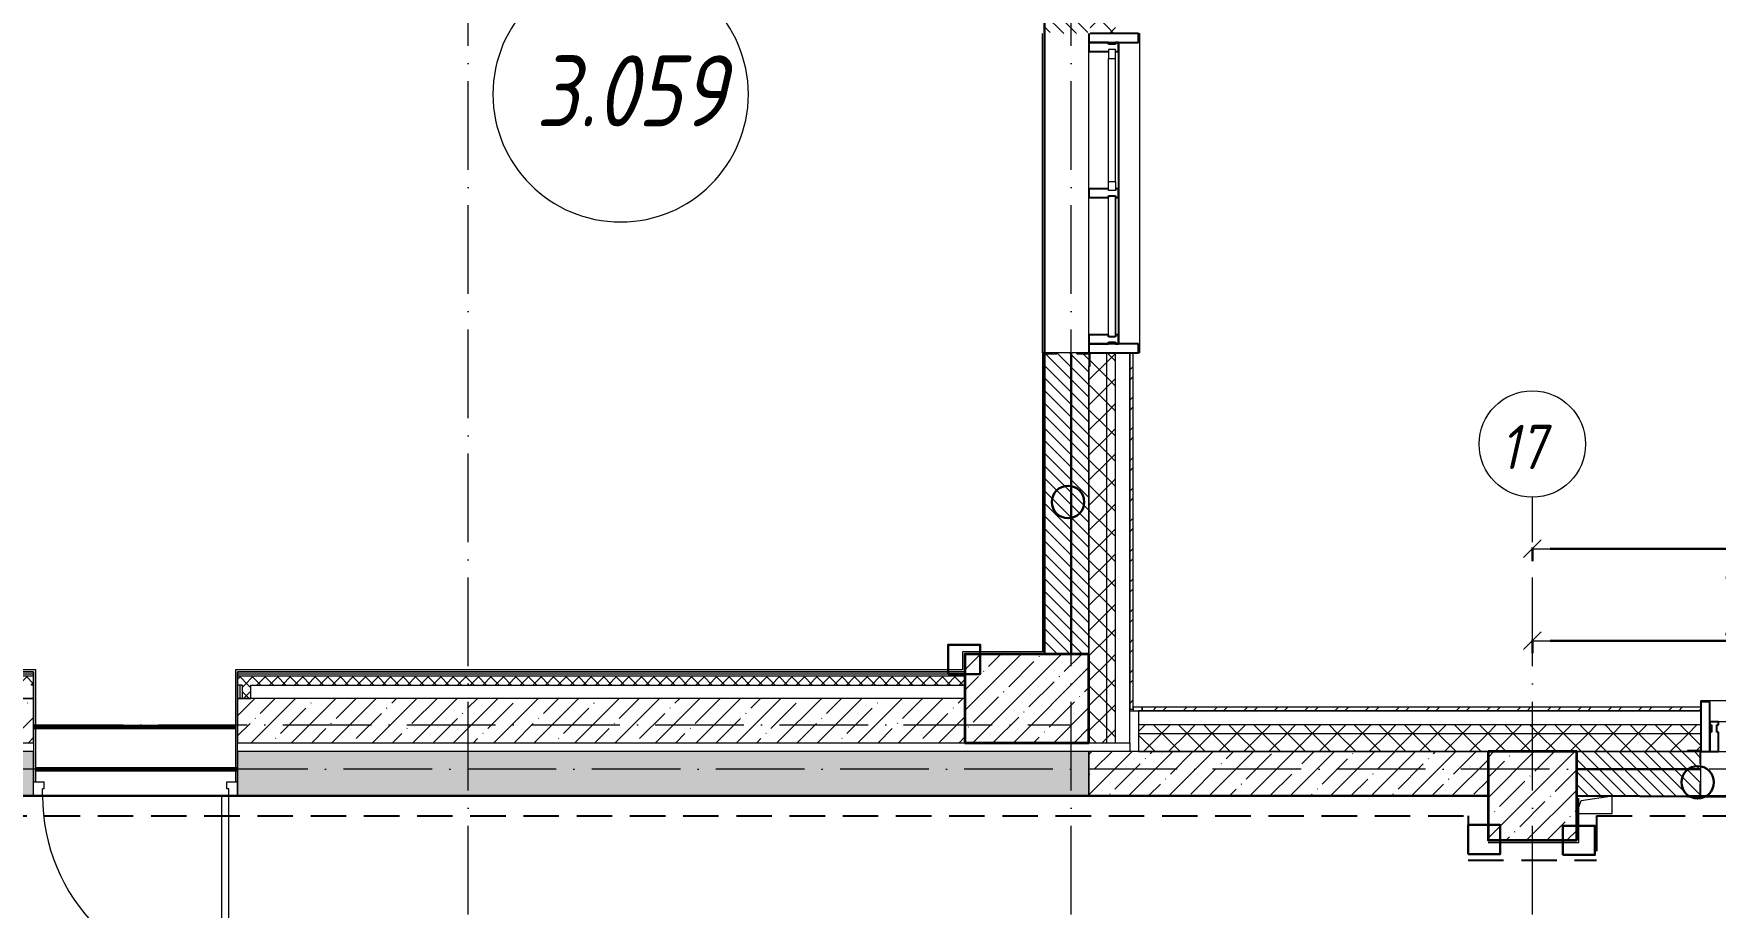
# Model space of a CAD drawing. Header units: millimetres. Extents: x -213536 to 1564669, y -45299 to 942238.
# Drawn here: x 450642 to 460124, y 435657 to 440585 of the extents above; entities that cross this region are included whole.
import ezdxf

# ---------------------------------------------------------------- set-up
doc = ezdxf.new("R2010")
doc.units = ezdxf.units.MM
for name, pattern in [('50_200_ШТРИХ_1Т_ш5_п1_п1_', [700, 500, -100, 0, -100]), ('Штрих короткий', [300, 150, -150]), ('Штриховая _2 мм - 1 мм_', [300, 200, -100])]:
    doc.linetypes.add(name, pattern=pattern)
for name, color, linetype, lineweight in [('0-1', 7, 'Continuous', 5), ('0-2', 7, 'Continuous', 9), ('2.1) ПГП окна 2.8 м', 5, 'Continuous', 30), ('3) ЖБ 4м', 3, 'Continuous', 30), ('3.1) ЖБ окна 1.2 м', 102, 'Continuous', 30), ('3.2) ЖБ двери 2.4 м -', 54, 'Continuous', 60), ('4) Метл уголки', 6, 'Continuous', 30), ('5) Швы', 2, 'Continuous', 30), ('Импосты витража', 7, 'Continuous', 9), ('Импосты витража-1', 7, 'Continuous', 25), ('Каркас_Импост', 7, 'Continuous', 13), ('Марки помещений', 7, 'Continuous', 9), ('Несущие колонны', 7, 'Continuous', 9), ('Несущие колонны-1', 7, 'Continuous', 35), ('Обобщенные модели', 7, 'Continuous', 9), ('Общие ребра', 7, 'Continuous', 9), ('Окна', 7, 'Continuous', 9), ('Оси', 7, 'Continuous', 9), ('Оси-1', 7, 'Continuous', 20), ('Оси-2', 7, '50_200_ШТРИХ_1Т_ш5_п1_п1_', 9), ('Остекление-1', 7, 'Continuous', 9), ('Открывание-1', 7, 'Continuous', 9), ('Панель', 7, 'Continuous', 13), ('Перемычка-1', 7, 'Штрих короткий', 9), ('Размеры', 7, 'Continuous', 15), ('Стены', 7, 'Continuous', 9), ('Стены-1', 7, 'Continuous', 13), ('Штриховка разреза-1', 7, 'Continuous', 9)]:
    doc.layers.add(name, color=color, linetype=linetype, lineweight=lineweight)
for name, color, linetype, lineweight, true_color in [('Каркас_Импост-2', 7, 'Continuous', 9, 0xaaaaaa), ('СТ-1_1', 7, 'Штриховая _2 мм - 1 мм_', 90, 0x888888), ('Штриховка разреза-3', 7, 'Continuous', 9, 0x0080ff)]:
    doc.layers.add(name, color=color, linetype=linetype, lineweight=lineweight, true_color=true_color)
doc.layers.get('0-2').off()
doc.styles.add('ISOCPEUR_I_1', font='isocpeui.ttf', dxfattribs={"width": 0.85, "height": 2.5})
doc.styles.add('ISOCPEUR_I_2', font='isocpeui.ttf', dxfattribs={"width": 0.85, "height": 2.3})
doc.styles.add('СПДС', font='isocpeur.ttf', dxfattribs={"width": 0.9})
doc.dimstyles.new('Размера А3', dxfattribs={"dimtxt": 200, "dimasz": 100, "dimexe": 70, "dimexo": 100, "dimgap": 20, "dimtad": 1, "dimdec": 0, "dimrnd": 10, "dimzin": 0, "dimdsep": 46, "dimtxsty": 'СПДС', "dimblk": 'ARROWHEAD_6', "dimcen": 1, "dimclrd": 256, "dimclre": 256, "dimclrt": 256, "dimazin": 0, "dimtfac": 1, "dimtdec": 0, "dimtmove": 2, "dimatfit": 3, "dimfxl": 1, "dimtolj": 1, "dimtzin": 0, "dimarcsym": 0})
pattern_1 = [(45, (0, 0), (-70.71068, 70.71068), []), (135, (0, 0), (-70.71068, -70.71068), [])]
pattern_2 = [(135, (0, 0), (-35.35534, -35.35534), [])]
pattern_3 = [(45, (0, 0), (-85.53659, 85.53659), []), (45, (57.02, 0), (-85.53659, 85.53659), [])]
pattern_4 = [(45, (0, 0), (-114.04925, 114.04925), []), (45, (114.05, 0), (-114.04925, 114.04925), [201.612, -40.322, 3.353, -36.97])]
pattern_5 = [(45, (0, 0), (-35.35534, 35.35534), []), (135, (0, 0), (-35.35534, -35.35534), [])]

# ---------------------------------------------------------------- blocks, each defined once
blk = doc.blocks.new('Ось сетки - Круг_Ø6_00__ISO-2_5_0_9K_-16731441-АИ2_03_План отделки стен 3-го этажа _Часть 2_')
at = {"layer": 'Оси-1'}
blk.add_circle((0, 0), 3, dxfattribs=at)
blk = doc.blocks.new('ARROWHEAD_6')
at = {"color": 0, "linetype": 'Continuous'}
for p, q in [((0, 0), (-1, 0)), ((-0.5, -0.5), (0.5, 0.5))]:
    blk.add_line(p, q, dxfattribs=at)
blk = doc.blocks.new('*D4744')
at = {"layer": 'Defpoints', "color": 0, "transparency": 16777216}
for p in [(459092.1, 437266.4), (462092.1, 437266.4), (462092.1, 437160.4)]:
    blk.add_point(p, dxfattribs=at)
at = {"layer": 'Размеры', "lineweight": -2, "transparency": 16777216}
for p, q in [((459092.1, 437166.4), (459092.1, 437090.4)), ((459192.1, 437160.4), (461992.1, 437160.4)), ((462092.1, 437166.4), (462092.1, 437090.4))]:
    blk.add_line(p, q, dxfattribs=at)
at = {"layer": 'Размеры', "lineweight": -2, "transparency": 16777216, "xscale": 100, "yscale": 100, "zscale": 100, "rotation": 180}
blk.add_blockref('ARROWHEAD_6', (459092.1, 437160.4), dxfattribs=at)
at = {"layer": 'Размеры', "lineweight": -2, "transparency": 16777216, "xscale": 100, "yscale": 100, "zscale": 100}
blk.add_blockref('ARROWHEAD_6', (462092.1, 437160.4), dxfattribs=at)
at = {"layer": 'Размеры', "transparency": 16777216, "insert": (460592.1, 437355.4), "char_height": 350, "width": 2.488, "attachment_point": 5, "style": 'СПДС'}
blk.add_mtext('\\A1;3000', dxfattribs=at)
blk = doc.blocks.new('*D4757')
at = {"layer": 'Defpoints', "color": 0, "transparency": 16777216}
for p in [(459092.1, 437785.9), (505192.1, 437679.8), (505192.1, 436700.1)]:
    blk.add_point(p, dxfattribs=at)
at = {"layer": 'Размеры', "lineweight": -2, "transparency": 16777216}
for p, q in [((459092.1, 437685.9), (459092.1, 437609.8)), ((505192.1, 436800.1), (505192.1, 437749.8)), ((459192.1, 437679.8), (505092.1, 437679.8))]:
    blk.add_line(p, q, dxfattribs=at)
at = {"layer": 'Размеры', "lineweight": -2, "transparency": 16777216, "xscale": 100, "yscale": 100, "zscale": 100, "rotation": 180}
blk.add_blockref('ARROWHEAD_6', (459092.1, 437679.8), dxfattribs=at)
at = {"layer": 'Размеры', "lineweight": -2, "transparency": 16777216, "xscale": 100, "yscale": 100, "zscale": 100}
blk.add_blockref('ARROWHEAD_6', (505192.1, 437679.8), dxfattribs=at)
at = {"layer": 'Размеры', "transparency": 16777216, "insert": (482142.1, 437874.8), "char_height": 350, "width": 2.997, "attachment_point": 5, "style": 'СПДС'}
blk.add_mtext('\\A1;46100', dxfattribs=at)
blk = doc.blocks.new('BSC_Колонна _Прямоугольная - 500х500-V119-АИ2_03_План отделки стен 3-го этажа _Часть 2_')
at = {"layer": 'Несущие колонны'}
h = blk.add_hatch(dxfattribs=at)
h.set_pattern_fill('FP_109', color=256, style=0, pattern_type=2)
h.set_pattern_definition([(45, (-28400, -11050), (-114.04925, 114.04925), []), (45, (-28285.95, -11050), (-114.04925, 114.04925), [201.613, -40.323, 3.353, -36.97])])
h.paths.add_polyline_path([(-250, -250), (250, -250), (250, 250), (-250, 250)], flags=0)
at = {"layer": 'Несущие колонны-1'}
for p, q in [((250, 250), (-250, 250)), ((-250, 250), (-250, -250)), ((250, -250), (250, 250)), ((-250, -250), (250, -250))]:
    blk.add_line(p, q, dxfattribs=at)
blk = doc.blocks.new('BSC_Колонна _Прямоугольная - 500х700-V124-АИ2_03_План отделки стен 3-го этажа _Часть 2_')
at = {"layer": 'Несущие колонны'}
h = blk.add_hatch(dxfattribs=at)
h.set_pattern_fill('FP_114', color=256, style=0, pattern_type=2)
h.set_pattern_definition([(315, (-11600, 25550), (114.04925, 114.04925), []), (315, (-11600, 25435.95), (114.04925, 114.04925), [201.613, -40.323, 3.353, -36.97])])
h.paths.add_polyline_path([(-250, 350), (-250, -350), (250, -350), (250, 350)], flags=0)
at = {"layer": 'Несущие колонны-1'}
for p, q in [((250, 350), (-250, 350)), ((-250, 350), (-250, -350)), ((250, -350), (250, 350)), ((-250, -350), (250, -350))]:
    blk.add_line(p, q, dxfattribs=at)
blk = doc.blocks.new('Проем_Дверь_Прямоугольный - 1800х2700h_оконные проемы-25805030-АИ2_03_План отделки стен 3-го этажа _Часть 2_')
at = {"layer": 'Перемычка-1'}
for p, q in [((900, 125), (-900, 125)), ((900, -125), (-900, -125))]:
    blk.add_line(p, q, dxfattribs=at)
blk = doc.blocks.new('Прямоугольный импост - Импост структурный с накладкой - 150мм-25651501-АИ2_03_План отделки стен 3-го этажа _Часть 2_')
at = {"layer": 'Импосты витража-1'}
for p, q in [((-25, 0), (-25, 17)), ((-25, 17), (25, 17)), ((-15, 0), (-25, 0)), ((-15, -40), (-15, 0)), ((25, 0), (15, 0)), ((15, 0), (15, -40)), ((25, 17), (25, 0)), ((-25, -150), (-25, -40)), ((-25, -40), (-15, -40)), ((15, -40), (25, -40)), ((25, -40), (25, -150)), ((25, -150), (-25, -150))]:
    blk.add_line(p, q, dxfattribs=at)
blk = doc.blocks.new('Прямоугольный импост - Откос НВФ_50х280 мм-25995271-АИ2_03_План отделки стен 3-го этажа _Часть 2_')
at = {"layer": 'Импосты витража-1'}
for p, q in [((-50, 130), (0, 130)), ((-50, -150), (-50, 130)), ((0, 130), (0, -144)), ((0, -150), (-50, -150))]:
    blk.add_line(p, q, dxfattribs=at)
blk = doc.blocks.new('Отлив_СКБ - Отлив витража_120_НВФ-31885687-АИ2_03_План отделки стен 3-го этажа _Часть 2_')
at = {"layer": 'Окна'}
for p, q in [((1750, -2), (50, -2)), ((0, -120), (0, -113)), ((0, -120), (1800, -120)), ((1800, -113), (1800, -120))]:
    blk.add_line(p, q, dxfattribs=at)
blk = doc.blocks.new('PNS_Панель прямоугольная2 - Нр_Стекло - 40мм-26243474-АИ2_03_План отделки стен 3-го этажа _Часть 2_')
at = {"layer": 'Каркас_Импост'}
for p, q in [((-397.5, 0), (-397.5, 40)), ((-397.5, 40), (-347.5, 40)), ((-347.5, 40), (-347.5, 0)), ((397.5, 40), (347.5, 40)), ((347.5, 40), (347.5, 0)), ((397.5, 0), (397.5, 40)), ((-347.5, 0), (-397.5, 0)), ((347.5, 0), (397.5, 0))]:
    blk.add_line(p, q, dxfattribs=at)
at = {"layer": 'Каркас_Импост-2'}
for p, q in [((-347.5, 40), (347.5, 40)), ((-347.5, 0), (347.5, 0))]:
    blk.add_line(p, q, dxfattribs=at)
blk = doc.blocks.new('Прямоугольный импост - Импост структурный с накладкой - 150мм-25647633-АИ2_03_План отделки стен 3-го этажа _Часть 2_')
at = {"layer": 'Импосты витража-1'}
for p, q in [((-25, 0), (-25, 17)), ((-25, 17), (25, 17)), ((-15, 0), (-25, 0)), ((-15, -40), (-15, 0)), ((25, 17), (25, 0)), ((-25, -150), (-25, -40)), ((-25, -40), (-15, -40)), ((25, -40), (25, -150)), ((25, -150), (-25, -150))]:
    blk.add_line(p, q, dxfattribs=at)
blk = doc.blocks.new('Прямоугольный импост - Импост структурный с накладкой - 150мм-25647642-АИ2_03_План отделки стен 3-го этажа _Часть 2_')
at = {"layer": 'Импосты витража'}
for p, q in [((27275, -100), (28050, -100)), ((27275, -267), (28050, -267))]:
    blk.add_line(p, q, dxfattribs=at)
blk = doc.blocks.new('Прямоугольный импост - Импост структурный с накладкой - 150мм-V161-АИ2_03_План отделки стен 3-го этажа _Часть 2_')
at = {"layer": 'Импосты витража-1'}
for p, q in [((-25, 0), (-25, 17)), ((-25, 17), (25, 17)), ((25, 0), (15, 0)), ((15, 0), (15, -40)), ((25, 17), (25, 0)), ((-25, -150), (-25, -40)), ((15, -40), (25, -40)), ((25, -40), (25, -150)), ((25, -150), (-25, -150))]:
    blk.add_line(p, q, dxfattribs=at)
blk = doc.blocks.new('PNS_Панель прямоугольная1 - Нр_Стекло - 40мм-25259299-АИ2_03_План отделки стен 3-го этажа _Часть 2_')
at = {"layer": 'Остекление-1'}
for p, q in [((-387.5, 40), (387.5, 40)), ((-397.5, 0), (397.5, 0)), ((387.5, 0), (-387.5, 0))]:
    blk.add_line(p, q, dxfattribs=at)
blk = doc.blocks.new('Прямоугольный импост - Импост структурный с накладкой - 150мм-25647644-АИ2_03_План отделки стен 3-го этажа _Часть 2_')
at = {"layer": 'Импосты витража-1'}
for p, q in [((-25, 0), (-25, 17)), ((-25, 17), (25, 17)), ((-15, 0), (-25, 0)), ((-15, -40), (-15, 0)), ((25, 0), (15, 0)), ((15, 0), (15, -40)), ((25, 17), (25, 0)), ((-25, -150), (-25, -40)), ((-25, -40), (-15, -40)), ((15, -40), (25, -40)), ((25, -40), (25, -150)), ((25, -150), (-25, -150))]:
    blk.add_line(p, q, dxfattribs=at)
blk = doc.blocks.new('Прямоугольный импост - Откос НВФ_50х280 мм-V169-АИ2_03_План отделки стен 3-го этажа _Часть 2_')
at = {"layer": 'Импосты витража-1'}
for p, q in [((-50, 130), (0, 130)), ((-50, -150), (-50, 130)), ((0, 130), (0, -144)), ((0, -150), (-50, -150))]:
    blk.add_line(p, q, dxfattribs=at)
blk = doc.blocks.new('Прямоугольный импост - Откос НВФ_50х280 мм-25993838-АИ2_03_План отделки стен 3-го этажа _Часть 2_')
at = {"layer": 'Импосты витража-1'}
for p, q in [((0, 130), (-50, 130)), ((-50, 130), (-50, -150)), ((0, -144), (0, 130)), ((-50, -150), (0, -150))]:
    blk.add_line(p, q, dxfattribs=at)
blk = doc.blocks.new('Дверь_СКБ_1Ст_Внутренняя_ШЕР - СОШ_Д-17__Дв_1150x2100h_Лаборантские_ Инструментальные_EI30-26601595-АИ2_03_План отделки стен 3-го этажа _Часть 2_')
at = {"layer": 'Каркас_Импост'}
for p, q in [((-512.5, 125), (-562.5, 125)), ((-562.5, 125), (-562.5, 45)), ((-512.5, 125), (-512.5, 85)), ((587.5, 125), (537.5, 125)), ((537.5, 125), (537.5, 85)), ((587.5, 125), (587.5, 45)), ((-502.5, 45), (-562.5, 45)), ((-512.5, 85), (-502.5, 85)), ((-502.5, 85), (-502.5, 45)), ((527.5, 85), (537.5, 85)), ((527.5, 85), (527.5, 45)), ((587.5, 45), (527.5, 45))]:
    blk.add_line(p, q, dxfattribs=at)
at = {"layer": 'Открывание-1'}
blk.add_arc((-512.5, 125), 1050, 360, 90, dxfattribs=at)
at = {"layer": 'Панель'}
for p, q in [((-512.5, 1175), (-472.5, 1175)), ((-512.5, 1175), (-512.5, 125)), ((-472.5, 125), (-472.5, 1175)), ((-512.5, 125), (-472.5, 125))]:
    blk.add_line(p, q, dxfattribs=at)
blk = doc.blocks.new('Фахверк_СКБ_Уголок - 250_2700-27497298-АИ2_03_План отделки стен 3-го этажа _Часть 2_')
at = {"layer": 'Обобщенные модели'}
for p, q in [((200, 181), (125, 181)), ((125, 181), (125, 106)), ((125, 106), (131, 106)), ((131, 106), (131, 175)), ((131, 175), (200, 175)), ((200, 175), (200, 181)), ((131, -6), (125, -6)), ((125, -6), (125, -81)), ((125, -81), (200, -81)), ((131, -75), (131, -6)), ((200, -75), (131, -75)), ((200, -81), (200, -75))]:
    blk.add_line(p, q, dxfattribs=at)
blk = doc.blocks.new('AR_Отверстие прямоугольное _в плите_ - AR_Отверстие прямоугольное _в плите_-V229-АИ2_03_План отделки стен 3-го этажа _Часть 2_')
at = {"layer": 'Обобщенные модели'}
for p, q in [((-88, -14), (-75, 25)), ((-75, 25), (100, 50)), ((100, -50), (100, 50)), ((-88, -50), (100, -50))]:
    blk.add_line(p, q, dxfattribs=at)
blk = doc.blocks.new('Стены 9 - Стены 4-31627981-АИ2_03_План отделки стен 3-го этажа _Часть 2_')
at = {"layer": 'Стены-1'}
for p, q in [((23850, 9731), (23800, 9731)), ((23800, 9731), (23800, 9711)), ((23800, 9711), (23850, 9711)), ((23850, 9711), (23850, 9731))]:
    blk.add_line(p, q, dxfattribs=at)
blk = doc.blocks.new('0125-Р-ОО-Ш2-АР-о_23_10_2024_rvt-1-АИ2_03_План отделки стен 3-го этажа _Часть 2_')
at = {"layer": 'Штриховка разреза-1'}
h = blk.add_hatch(dxfattribs=at)
h.set_pattern_fill('FP_81', color=256, style=0, pattern_type=2)
h.set_pattern_definition(pattern_1)
h.paths.add_polyline_path([(26000, 11350), (26000, 13550), (25906, 13550), (25906, 13475), (25900, 13475), (25900, 11350)], flags=0)
h.paths.add_polyline_path([(26000, 15350), (26000, 16550), (25906, 16550), (25906, 16475), (25900, 16475), (25900, 15425), (25906, 15425), (25906, 15350)], flags=0)
h.paths.add_polyline_path([(26000, 18350), (26000, 19550), (25900, 19550), (25900, 18425), (25906, 18425), (25906, 18350)], flags=0)
h.paths.add_polyline_path([(26000, 21350), (26000, 22550), (25906, 22550), (25906, 22475), (25900, 22475), (25900, 21425), (25906, 21425), (25906, 21350)], flags=0)
h.paths.add_polyline_path([(25900, 24350), (26000, 24350), (26000, 25550), (25906, 25550), (25906, 25475), (25900, 25475), (25900, 24850)], flags=0)
h.paths.add_polyline_path([(26000, 27350), (26000, 28550), (25900, 28550), (25900, 27425), (25906, 27425), (25906, 27350)], flags=0)
h.paths.add_polyline_path([(26000, 30350), (26000, 31550), (25906, 31550), (25906, 31475), (25900, 31475), (25900, 30425), (25906, 30425), (25906, 30350)], flags=0)
h.paths.add_polyline_path([(26000, 33350), (26000, 34550), (25900, 34550), (25900, 33425), (25906, 33425), (25906, 33350)], flags=0)
h.paths.add_polyline_path([(25906, 36350), (26000, 36350), (26000, 37550), (25906, 37550), (25906, 37475), (25900, 37475), (25900, 36425), (25906, 36425), (25906, 36356)], flags=0)
h.paths.add_polyline_path([(26000, 39350), (26000, 40550), (25900, 40550), (25900, 39425), (25906, 39425), (25906, 39350)], flags=0)
h.paths.add_polyline_path([(26000, 42350), (26000, 43600), (25906, 43600), (25906, 43525), (25900, 43525), (25900, 42425), (25906, 42425), (25906, 42350)], flags=0)
h.paths.add_polyline_path([(26000, 45400), (26000, 49550), (25900, 49550), (25900, 45400)], flags=0)
h = blk.add_hatch(dxfattribs=at)
h.set_pattern_fill('FP_81', color=256, style=0, pattern_type=2)
h.set_pattern_definition(pattern_1)
h.paths.add_polyline_path([(26050, 11350), (26050, 13550), (26000, 13550), (26000, 11350)], flags=0)
h.paths.add_polyline_path([(26000, 15350), (26050, 15350), (26050, 16550), (26000, 16550), (26000, 16189.5)], flags=0)
h.paths.add_polyline_path([(26050, 18350), (26050, 19550), (26000, 19550), (26000, 18350)], flags=0)
h.paths.add_polyline_path([(26050, 21350), (26050, 22550), (26000, 22550), (26000, 21350)], flags=0)
h.paths.add_polyline_path([(26000, 24350), (26050, 24350), (26050, 25550), (26000, 25550), (26000, 25430.1)], flags=0)
h.paths.add_polyline_path([(26050, 27350), (26050, 28550), (26000, 28550), (26000, 27350)], flags=0)
h.paths.add_polyline_path([(26050, 30350), (26050, 31550), (26000, 31550), (26000, 30350)], flags=0)
h.paths.add_polyline_path([(26050, 33350), (26050, 34550), (26000, 34550), (26000, 33350)], flags=0)
h.paths.add_polyline_path([(26000, 36350), (26050, 36350), (26050, 37550), (26000, 37550), (26000, 36518.8)], flags=0)
h.paths.add_polyline_path([(26050, 39350), (26050, 40550), (26000, 40550), (26000, 39350)], flags=0)
h.paths.add_polyline_path([(26050, 42350), (26050, 43600), (26000, 43600), (26000, 42350)], flags=0)
h.paths.add_polyline_path([(26000, 45400), (26050, 45400), (26050, 49550), (26000, 49550), (26000, 45759.4)], flags=0)
h = blk.add_hatch(dxfattribs=at)
h.set_pattern_fill('FP_80', color=256, style=0, pattern_type=2)
h.set_pattern_definition(pattern_3)
h.paths.add_polyline_path([(26150, 11540), (26150, 13550), (26130, 13550), (26130, 11540)], flags=0)
h.paths.add_polyline_path([(26130, 15350), (26150, 15350), (26150, 16550), (26130, 16550), (26130, 16189.5)], flags=0)
h.paths.add_polyline_path([(26150, 18350), (26150, 19550), (26130, 19550), (26130, 18350)], flags=0)
h.paths.add_polyline_path([(26150, 21350), (26150, 22550), (26130, 22550), (26130, 21350)], flags=0)
h.paths.add_polyline_path([(26150, 24350), (26150, 25550), (26130, 25550), (26130, 24350)], flags=0)
h.paths.add_polyline_path([(26150, 27350), (26150, 28550), (26130, 28550), (26130, 27350)], flags=0)
h.paths.add_polyline_path([(26150, 30350), (26150, 31550), (26130, 31550), (26130, 30350)], flags=0)
h.paths.add_polyline_path([(26130, 33350), (26150, 33350), (26150, 34550), (26130, 34550), (26130, 33746.6)], flags=0)
h.paths.add_polyline_path([(26150, 36350), (26150, 37550), (26130, 37550), (26130, 36350)], flags=0)
h.paths.add_polyline_path([(26150, 39350), (26150, 40550), (26130, 40550), (26130, 39350)], flags=0)
h.paths.add_polyline_path([(26130, 42350), (26150, 42350), (26150, 43370), (26130, 43370), (26130, 42987.2)], flags=0)
h = blk.add_hatch(dxfattribs=at)
h.set_pattern_fill('FP_1', color=256, style=0, pattern_type=2)
h.set_pattern_definition(pattern_2)
h.paths.add_polyline_path([(25765.5, 11850), (25900, 11850), (25900, 13544), (25831, 13544), (25831, 13550), (25719, 13550), (25719, 13544), (25650, 13544), (25650, 11850)], flags=0)
h.paths.add_polyline_path([(25831, 15350), (25831, 15356), (25900, 15356), (25900, 15750), (25650, 15750), (25650, 15356), (25719, 15356), (25719, 15350), (25765.5, 15350)], flags=0)
h = blk.add_hatch(dxfattribs=at)
h.set_pattern_fill('FP_2', color=256, style=0, pattern_type=2)
h.set_pattern_definition(pattern_4)
h.paths.add_polyline_path([(25200, 11350), (25200, 11600), (21100, 11600), (21100, 11350), (23901.5, 11350)], flags=0)
h.paths.add_polyline_path([(19950, 11350), (19950, 11600), (12450, 11600), (12450, 11350), (16445.6, 11350)], flags=0)
h = blk.add_hatch(dxfattribs=at)
h.set_pattern_fill('FP_80', color=256, style=0, pattern_type=2)
h.set_pattern_definition(pattern_3)
h.paths.add_polyline_path([(40665, 11530), (40665, 11550), (40150, 11550), (40150, 11530)], flags=0)
h.paths.add_polyline_path([(37150, 11530), (38350, 11530), (38350, 11550), (37150, 11550)], flags=0)
h.paths.add_polyline_path([(35350, 11530), (35350, 11550), (34150, 11550), (34150, 11530), (35085.5, 11530)], flags=0)
h.paths.add_polyline_path([(31357.5, 11530), (32350, 11530), (32350, 11550), (31150, 11550), (31150, 11530)], flags=0)
h.paths.add_polyline_path([(29350, 11530), (29350, 11550), (26200, 11550), (26200, 11530), (28561.5, 11530)], flags=0)
h = blk.add_hatch(dxfattribs=at)
h.set_pattern_fill('FP_81', color=256, style=0, pattern_type=2)
h.set_pattern_definition(pattern_1)
h.paths.add_polyline_path([(76700, 11400), (76700, 11450), (70350, 11450), (70350, 11400), (76093.1, 11400)], flags=0)
h.paths.add_polyline_path([(62113.2, 11400), (62550, 11400), (62550, 11450), (61350, 11450), (61350, 11400)], flags=0)
h.paths.add_polyline_path([(59317.3, 11400), (59550, 11400), (59550, 11450), (58350, 11450), (58350, 11400), (58385.3, 11400)], flags=0)
h.paths.add_polyline_path([(55350, 11400), (56550, 11400), (56550, 11450), (55350, 11450)], flags=0)
h.paths.add_polyline_path([(53259.3, 11400), (53550, 11400), (53550, 11450), (52350, 11450), (52350, 11400), (52793.3, 11400)], flags=0)
h.paths.add_polyline_path([(50550, 11400), (50550, 11450), (49350, 11450), (49350, 11400), (49997.3, 11400)], flags=0)
h.paths.add_polyline_path([(44550, 11400), (44550, 11450), (43350, 11450), (43350, 11400), (44405.4, 11400)], flags=0)
h.paths.add_polyline_path([(46350, 11400), (47550, 11400), (47550, 11450), (46350, 11450)], flags=0)
h.paths.add_polyline_path([(40677.4, 11400), (41550, 11400), (41550, 11450), (40150, 11450), (40150, 11400)], flags=0)
h.paths.add_polyline_path([(37881.4, 11400), (38350, 11400), (38350, 11450), (37150, 11450), (37150, 11400)], flags=0)
h.paths.add_polyline_path([(35350, 11400), (35350, 11450), (34150, 11450), (34150, 11400), (35085.5, 11400)], flags=0)
h.paths.add_polyline_path([(32289.5, 11400), (32350, 11400), (32350, 11450), (31150, 11450), (31150, 11400), (31357.5, 11400)], flags=0)
h.paths.add_polyline_path([(29350, 11400), (29350, 11450), (26180, 11450), (26180, 11400), (28561.5, 11400)], flags=0)
h = blk.add_hatch(dxfattribs=at)
h.set_pattern_fill('FP_81', color=256, style=0, pattern_type=2)
h.set_pattern_definition(pattern_1)
h.paths.add_polyline_path([(76700, 11300), (76700, 11400), (70350, 11400), (70350, 11306), (70425, 11306), (70425, 11300), (76093.1, 11300)], flags=0)
h.paths.add_polyline_path([(62475, 11300), (62475, 11306), (62550, 11306), (62550, 11400), (61350, 11400), (61350, 11306), (61425, 11306), (61425, 11300), (62200, 11300)], flags=0)
h.paths.add_polyline_path([(59317.3, 11300), (59475, 11300), (59475, 11306), (59550, 11306), (59550, 11400), (58350, 11400), (58350, 11306), (58425, 11306), (58425, 11300)], flags=0)
h.paths.add_polyline_path([(56475, 11300), (56475, 11306), (56550, 11306), (56550, 11400), (55350, 11400), (55350, 11306), (55425, 11306), (55425, 11300), (56200, 11300)], flags=0)
h.paths.add_polyline_path([(52700, 11300), (53475, 11300), (53475, 11306), (53550, 11306), (53550, 11400), (52350, 11400), (52350, 11306), (52425, 11306), (52425, 11300)], flags=0)
h.paths.add_polyline_path([(50475, 11300), (50475, 11306), (50550, 11306), (50550, 11400), (49350, 11400), (49350, 11306), (49425, 11306), (49425, 11300), (49997.3, 11300)], flags=0)
h.paths.add_polyline_path([(47201.4, 11300), (47475, 11300), (47475, 11306), (47550, 11306), (47550, 11400), (46350, 11400), (46350, 11306), (46425, 11306), (46425, 11300), (47200, 11300)], flags=0)
h.paths.add_polyline_path([(43700, 11300), (44475, 11300), (44475, 11306), (44550, 11306), (44550, 11400), (43350, 11400), (43350, 11306), (43425, 11306), (43425, 11300), (43473.4, 11300)], flags=0)
h.paths.add_polyline_path([(40677.4, 11300), (41475, 11300), (41475, 11306), (41550, 11306), (41550, 11400), (40150, 11400), (40150, 11300), (40650, 11300)], flags=0)
h.paths.add_polyline_path([(38275, 11300), (38275, 11306), (38350, 11306), (38350, 11400), (37150, 11400), (37150, 11300), (37881.4, 11300)], flags=0)
h.paths.add_polyline_path([(35275, 11300), (35275, 11306), (35350, 11306), (35350, 11400), (34150, 11400), (34150, 11306), (34225, 11306), (34225, 11300), (35085.5, 11300)], flags=0)
h.paths.add_polyline_path([(31357.5, 11300), (32275, 11300), (32275, 11306), (32350, 11306), (32350, 11400), (31150, 11400), (31150, 11300)], flags=0)
h.paths.add_polyline_path([(28650, 11300), (29275, 11300), (29275, 11306), (29350, 11306), (29350, 11400), (26180, 11400), (26180, 11300), (28561.5, 11300)], flags=0)
h = blk.add_hatch(dxfattribs=at)
h.set_pattern_fill('FP_2', color=256, style=0, pattern_type=2)
h.set_pattern_definition(pattern_4)
h.paths.add_polyline_path([(23901.5, 11050), (25900, 11050), (25900, 11300), (21100, 11300), (21100, 11050)], flags=0)
h.paths.add_polyline_path([(19950, 11050), (19950, 11300), (11950, 11300), (11950, 11050), (16445.6, 11050)], flags=0)
h.paths.add_polyline_path([(7950, 11050), (7950, 11300), (400, 11300), (400, 11050), (5261.7, 11050)], flags=0)
h = blk.add_hatch(dxfattribs=at)
h.set_pattern_fill('FP_2', color=256, style=0, pattern_type=2)
h.set_pattern_definition(pattern_4)
h.paths.add_polyline_path([(28150, 11050), (28150, 11300), (25900, 11300), (25900, 11050), (27629.5, 11050)], flags=0)
h = blk.add_hatch(dxfattribs=at)
h.set_pattern_fill('FP_1', color=256, style=0, pattern_type=2)
h.set_pattern_definition(pattern_2)
h.paths.add_polyline_path([(29344, 11050), (29344, 11119), (29350, 11119), (29350, 11231), (29344, 11231), (29344, 11300), (28650, 11300), (28650, 11050), (29275, 11050)], flags=0)
at = {"layer": 'Штриховка разреза-3'}
h = blk.add_hatch(dxfattribs=at)
h.set_pattern_fill('FP_152', color=256, style=0, pattern_type=2)
h.set_pattern_definition(pattern_5)
h.paths.add_polyline_path([(25200, 11675), (25200, 11725), (21100, 11725), (21100, 11675), (23901.5, 11675)], flags=0)
h.paths.add_polyline_path([(19750, 11675), (19950, 11675), (19950, 11725), (19750, 11725)], flags=0)
h = blk.add_hatch(dxfattribs=at)
h.set_pattern_fill('FP_152', color=256, style=0, pattern_type=2)
h.set_pattern_definition(pattern_5)
h.paths.add_polyline_path([(21175, 11600), (21175, 11675), (21125, 11675), (21125, 11600)], flags=0)
at = {"layer": 'Общие ребра'}
for p, q in [((25900, 13475), (25900, 11850)), ((25900, 11850), (25900, 13475)), ((26000, 11350), (26000, 13550)), ((26050, 11350), (26050, 13550)), ((19950, 11737.5), (19750, 11737.5)), ((19950, 11725), (19750, 11725)), ((19950, 11675), (19937.5, 11675)), ((25200, 11737.5), (21100, 11737.5)), ((25200, 11725), (21100, 11725)), ((21112.5, 11675), (21100, 11675)), ((21125, 11675), (21112.5, 11675)), ((21112.5, 11675), (21112.5, 11600)), ((21125, 11675), (21125, 11600)), ((29350, 11450), (26180, 11450)), ((29350, 11400), (26180, 11400)), ((28650, 11300), (29275, 11300)), ((29275, 11300), (28650, 11300))]:
    blk.add_line(p, q, dxfattribs=at)
at = {"layer": 'Стены'}
for p, q in [((25650, 13550), (25650, 15350)), ((26130, 11530), (26150, 11530)), ((26130, 11350), (26130, 11300)), ((31150, 11050), (29350, 11050))]:
    blk.add_line(p, q, dxfattribs=at)
at = {"layer": 'Стены-1'}
for p, q in [((25650, 13475), (25650, 11850)), ((25831, 13550), (25719, 13550)), ((26130, 13550), (25906, 13550)), ((26130, 11350), (26130, 13550)), ((26130, 13550), (26130, 11540)), ((26150, 13550), (26130, 13550)), ((26150, 11540), (26150, 13550)), ((19950, 11750), (19750, 11750)), ((19950, 11675), (19950, 11750)), ((19950, 11600), (19950, 11675)), ((25200, 11750), (21100, 11750)), ((21100, 11750), (21100, 11675)), ((21100, 11675), (21100, 11600)), ((21175, 11675), (25200, 11675)), ((21175, 11600), (21175, 11675)), ((19950, 11600), (19050, 11600)), ((19875, 11600), (19950, 11600)), ((19950, 11350), (19950, 11600)), ((25200, 11600), (21100, 11600)), ((21100, 11600), (21100, 11350)), ((21100, 11600), (21175, 11600)), ((26130, 11540), (26150, 11540)), ((29350, 11530), (26180, 11530)), ((26180, 11530), (26180, 11300)), ((29350, 11550), (26200, 11550)), ((26200, 11550), (26200, 11530)), ((26200, 11530), (29350, 11530)), ((29350, 11530), (29350, 11550)), ((29350, 11306), (29350, 11530)), ((19950, 11300), (11950, 11300)), ((12450, 11350), (19950, 11350)), ((19950, 11050), (19950, 11300)), ((21100, 11350), (25200, 11350)), ((25900, 11300), (21100, 11300)), ((21100, 11300), (21100, 11050)), ((25900, 11350), (26130, 11350)), ((25900, 11050), (25900, 11300)), ((28150, 11300), (25900, 11300)), ((25900, 11300), (25900, 11050)), ((26180, 11300), (28150, 11300)), ((29350, 11119), (29350, 11231)), ((11950, 11050), (19950, 11050)), ((21100, 11050), (25900, 11050)), ((25900, 11050), (28150, 11050)), ((28650, 11050), (29275, 11050))]:
    blk.add_line(p, q, dxfattribs=at)
at = {"layer": '0-2'}
for name, p, rotation in [('Проем_Дверь_Прямоугольный - 1800х2700h_оконные проемы-25805030-АИ2_03_План отделки стен 3-го этажа _Часть 2_', (25775, 14450), 269.9999999999999), ('Отлив_СКБ - Отлив витража_120_НВФ-31885687-АИ2_03_План отделки стен 3-го этажа _Часть 2_', (26067, 13550), 89.99999999999932), ('Прямоугольный импост - Импост структурный с накладкой - 150мм-25647642-АИ2_03_План отделки стен 3-го этажа _Часть 2_', (25800, -12800), 89.99999999999999), ('PNS_Панель прямоугольная2 - Нр_Стекло - 40мм-26243474-АИ2_03_План отделки стен 3-го этажа _Часть 2_', (26050, 14862.5), 89.99999999999753), ('Прямоугольный импост - Импост структурный с накладкой - 150мм-25647642-АИ2_03_План отделки стен 3-го этажа _Часть 2_', (25800, -13625), 89.99999999999999), ('PNS_Панель прямоугольная1 - Нр_Стекло - 40мм-25259299-АИ2_03_План отделки стен 3-го этажа _Часть 2_', (26050, 14037.5), 89.99999999999753), ('Прямоугольный импост - Откос НВФ_50х280 мм-25993838-АИ2_03_План отделки стен 3-го этажа _Часть 2_', (26050, 13550), 269.9999999999975), ('Фахверк_СКБ_Уголок - 250_2700-27497298-АИ2_03_План отделки стен 3-го этажа _Часть 2_', (25725, 13675), 269.9999999999999), ('BSC_Колонна _Прямоугольная - 500х700-V124-АИ2_03_План отделки стен 3-го этажа _Часть 2_', (25550, 11600), 89.9999999999999), ('Отлив_СКБ - Отлив витража_120_НВФ-31885687-АИ2_03_План отделки стен 3-го этажа _Часть 2_', (31150, 11467), 180), ('Фахверк_СКБ_Уголок - 250_2700-27497298-АИ2_03_План отделки стен 3-го этажа _Часть 2_', (29475, 11225), 180), ('Проем_Дверь_Прямоугольный - 1800х2700h_оконные проемы-25805030-АИ2_03_План отделки стен 3-го этажа _Часть 2_', (30250, 11175), 180), ('Дверь_СКБ_1Ст_Внутренняя_ШЕР - СОШ_Д-17__Дв_1150x2100h_Лаборантские_ Инструментальные_EI30-26601595-АИ2_03_План отделки стен 3-го этажа _Часть 2_', (20537.5, 11175), 180)]:
    blk.add_blockref(name, p, dxfattribs=dict(at, rotation=rotation))
at = {"layer": '0-2', "extrusion": (0, 0, -1), "rotation": 90.00000000000249}
for name, p in [('Прямоугольный импост - Откос НВФ_50х280 мм-V169-АИ2_03_План отделки стен 3-го этажа _Часть 2_', (-26050, 15350)), ('Прямоугольный импост - Импост структурный с накладкой - 150мм-V161-АИ2_03_План отделки стен 3-го этажа _Часть 2_', (-26050, 15275)), ('Прямоугольный импост - Импост структурный с накладкой - 150мм-25647633-АИ2_03_План отделки стен 3-го этажа _Часть 2_', (-26050, 14450)), ('Прямоугольный импост - Импост структурный с накладкой - 150мм-25647644-АИ2_03_План отделки стен 3-го этажа _Часть 2_', (-26050, 13625))]:
    blk.add_blockref(name, p, dxfattribs=at)
at = {"layer": '0-2', "extrusion": (0, 0, -1)}
for name, p in [('Прямоугольный импост - Откос НВФ_50х280 мм-25995271-АИ2_03_План отделки стен 3-го этажа _Часть 2_', (-29350, 11450)), ('Прямоугольный импост - Импост структурный с накладкой - 150мм-25651501-АИ2_03_План отделки стен 3-го этажа _Часть 2_', (-29425, 11450))]:
    blk.add_blockref(name, p, dxfattribs=at)
at = {"layer": '0-2'}
for name, p in [('Стены 9 - Стены 4-31627981-АИ2_03_План отделки стен 3-го этажа _Часть 2_', (2350, 1819)), ('BSC_Колонна _Прямоугольная - 500х500-V119-АИ2_03_План отделки стен 3-го этажа _Часть 2_', (28400, 11050)), ('AR_Отверстие прямоугольное _в плите_ - AR_Отверстие прямоугольное _в плите_-V229-АИ2_03_План отделки стен 3-го этажа _Часть 2_', (28750, 11000))]:
    blk.add_blockref(name, p, dxfattribs=at)
blk = doc.blocks.new('AI_Марка_Помещение_х1__Общий_E___ISO-2_1K_ - Номер-16210215-АИ2_03_План отделки стен 3-го этажа _Часть 2_')
at = {"layer": 'Марки помещений'}
for start, end in [(360, 180), (180, 360)]:
    blk.add_arc((0.039, 0.312), 2.4, start, end, dxfattribs=at)
blk = doc.blocks.new('3этНиз')
at = {"layer": 'СТ-1_1', "lineweight": 25}
for p, q in [((431204.1, 436173.4), (458730.1, 436173.4)), ((458730.1, 436173.4), (458730.1, 435923.4)), ((459454.1, 436173.4), (461730.1, 436173.4)), ((459454.1, 436173.4), (459454.1, 435923.4)), ((458730.1, 435923.4), (459454.1, 435923.4))]:
    blk.add_line(p, q, dxfattribs=at)
at = {"layer": 'Стены'}
for p, q in [((456330.1, 438785.4), (456330.1, 440585.4)), ((456342.1, 440585.4), (456342.1, 438785.4))]:
    blk.add_line(p, q, dxfattribs=at)
at = {"layer": 'Стены-1'}
for p, q in [((456336.1, 438785.4), (456330.1, 438785.4)), ((456330.1, 438785.4), (456330.1, 437097.4)), ((456342.1, 437085.4), (456342.1, 438710.4)), ((456330.1, 437097.4), (455880.1, 437097.4)), ((455880.1, 437097.4), (455880.1, 436997.4)), ((450654.1, 436997.4), (450454.1, 436997.4)), ((450454.1, 436985.4), (450642.1, 436985.4)), ((450642.1, 436985.4), (450642.1, 436365.4)), ((450654.1, 436365.4), (450654.1, 436997.4)), ((455880.1, 436997.4), (451780.1, 436997.4)), ((451780.1, 436997.4), (451780.1, 436365.4)), ((451792.1, 436985.4), (455892.1, 436985.4)), ((451792.1, 436365.4), (451792.1, 436985.4)), ((450642.1, 436365.4), (450654.1, 436365.4)), ((451780.1, 436365.4), (451792.1, 436365.4)), ((459354.1, 436023.4), (459354.1, 436273.4)), ((458842.1, 436023.4), (459354.1, 436023.4))]:
    blk.add_line(p, q, dxfattribs=at)
at = {"layer": '0-1'}
blk.add_blockref('0125-Р-ОО-Ш2-АР-о_23_10_2024_rvt-1-АИ2_03_План отделки стен 3-го этажа _Часть 2_', (430692.1, 425235.4), dxfattribs=at)
at = {"layer": 'Марки помещений', "color": 3, "xscale": 300, "yscale": 300, "zscale": 99.99999999999993}
blk.add_blockref('AI_Марка_Помещение_х1__Общий_E___ISO-2_1K_ - Номер-16210215-АИ2_03_План отделки стен 3-го этажа _Часть 2_', (453940, 440149.6), dxfattribs=at)
at = {"layer": 'Марки помещений', "color": 114, "true_color": 0x139b48, "insert": (453473.8, 440462.6), "char_height": 400, "width": 785.654, "attachment_point": 1, "style": 'ISOCPEUR_I_2'}
blk.add_mtext('3.059', dxfattribs=at)
blk = doc.blocks.new('Ось 3 этаж')
at = {"layer": 'Оси-2'}
for p, q in [((453092.1, 423014.8), (453092.1, 477896.8)), ((456492.1, 423014.8), (456492.1, 477896.8)), ((459092.1, 423014.8), (459092.1, 437970.1)), ((429643.3, 436685.4), (456492.1, 436685.4)), ((536900.4, 436435.4), (428373.3, 436435.4))]:
    blk.add_line(p, q, dxfattribs=at)
at = {"layer": 'Оси-1', "xscale": 99.99999999999993, "yscale": 99.99999999999993, "zscale": 99.99999999999993}
blk.add_blockref('Ось сетки - Круг_Ø6_00__ISO-2_5_0_9K_-16731441-АИ2_03_План отделки стен 3-го этажа _Часть 2_', (459092.1, 438270.1), dxfattribs=at)
at = {"layer": 'Оси', "insert": (458911, 438378.9), "char_height": 250, "width": 346.329, "attachment_point": 1, "style": 'ISOCPEUR_I_1'}
blk.add_mtext('17', dxfattribs=at)
at = {"layer": 'Размеры'}
for base, p1, p2, picture, middle in [((505192.1, 437679.8), (459092.1, 437785.9), (505192.1, 436700.1), '*D4757', (482142.1, 437874.8)), ((462092.1, 437160.4), (459092.1, 437266.4), (462092.1, 437266.4), '*D4744', (460592.1, 437355.4))]:
    dim = blk.add_linear_dim(base=base, p1=p1, p2=p2, dimstyle='Размера А3', override={"dimtxt": 350}, dxfattribs=at)
    dim.commit()
    dim.dimension.update_dxf_attribs({"geometry": picture, "text_midpoint": middle})

msp = doc.modelspace()

# ---------------------------------------------------------------- linework, layer by layer
at = {"layer": '2.1) ПГП окна 2.8 м'}
for points in [[(456492.1, 437085.4), (456492.1, 438785.4)], [(459342.1, 436435.4), (460042.1, 436435.4)]]:
    msp.add_lwpolyline(points, dxfattribs=at)
at = {"layer": '3) ЖБ 4м'}
for points in [[(455892.1, 436960.4), (455892.1, 437085.4), (456342.1, 437085.4)], [(442642.1, 436285.4), (458842.1, 436285.4), (458842.1, 436035.4), (459342.1, 436035.4), (459342.1, 436285.4)]]:
    msp.add_lwpolyline(points, dxfattribs=at)
at = {"layer": '3.1) ЖБ окна 1.2 м'}
for points in [[(456342.1, 437085.4), (456342.1, 440973.4)], [(461830.1, 436273.4), (459342.1, 436285.4)]]:
    msp.add_lwpolyline(points, dxfattribs=at)
at = {"layer": '3.2) ЖБ двери 2.4 м -'}
for points in [[(450642.1, 436675.4), (451780.1, 436675.4)], [(450654.1, 436435.4), (451792.1, 436435.4)]]:
    msp.add_lwpolyline(points, dxfattribs=at)
at = {"layer": '4) Метл уголки'}
for points in [[(455797.7, 436972.9), (455979, 436972.9), (455979, 437137.7), (455797.7, 437137.7)], [(458730.1, 435957.1), (458911.4, 435957.1), (458911.4, 436121.8), (458730.1, 436121.8)], [(459263.1, 435952.5), (459444.4, 435952.5), (459444.4, 436117.2), (459263.1, 436117.2)]]:
    msp.add_lwpolyline(points, close=True, dxfattribs=at)
at = {"layer": '5) Швы'}
for centre in [(456474.2, 437943.3), (460024.2, 436362.3)]:
    msp.add_circle(centre, 91.6, dxfattribs=at)

# ---------------------------------------------------------------- block references
at = {"color": 5, "lineweight": 30}
msp.add_blockref('Ось 3 этаж', (0, 0), dxfattribs=at)
at = {"layer": '3) ЖБ 4м'}
msp.add_blockref('3этНиз', (0, 0), dxfattribs=at)

# ---------------------------------------------------------------- texts
at = {"layer": 'Марки помещений', "color": 114, "true_color": 0x139b48, "insert": (453474.7, 440462.5), "char_height": 400, "width": 785.654, "attachment_point": 1, "style": 'ISOCPEUR_I_2'}
msp.add_mtext('3.059', dxfattribs=at)

doc.saveas('drawing.dxf')
